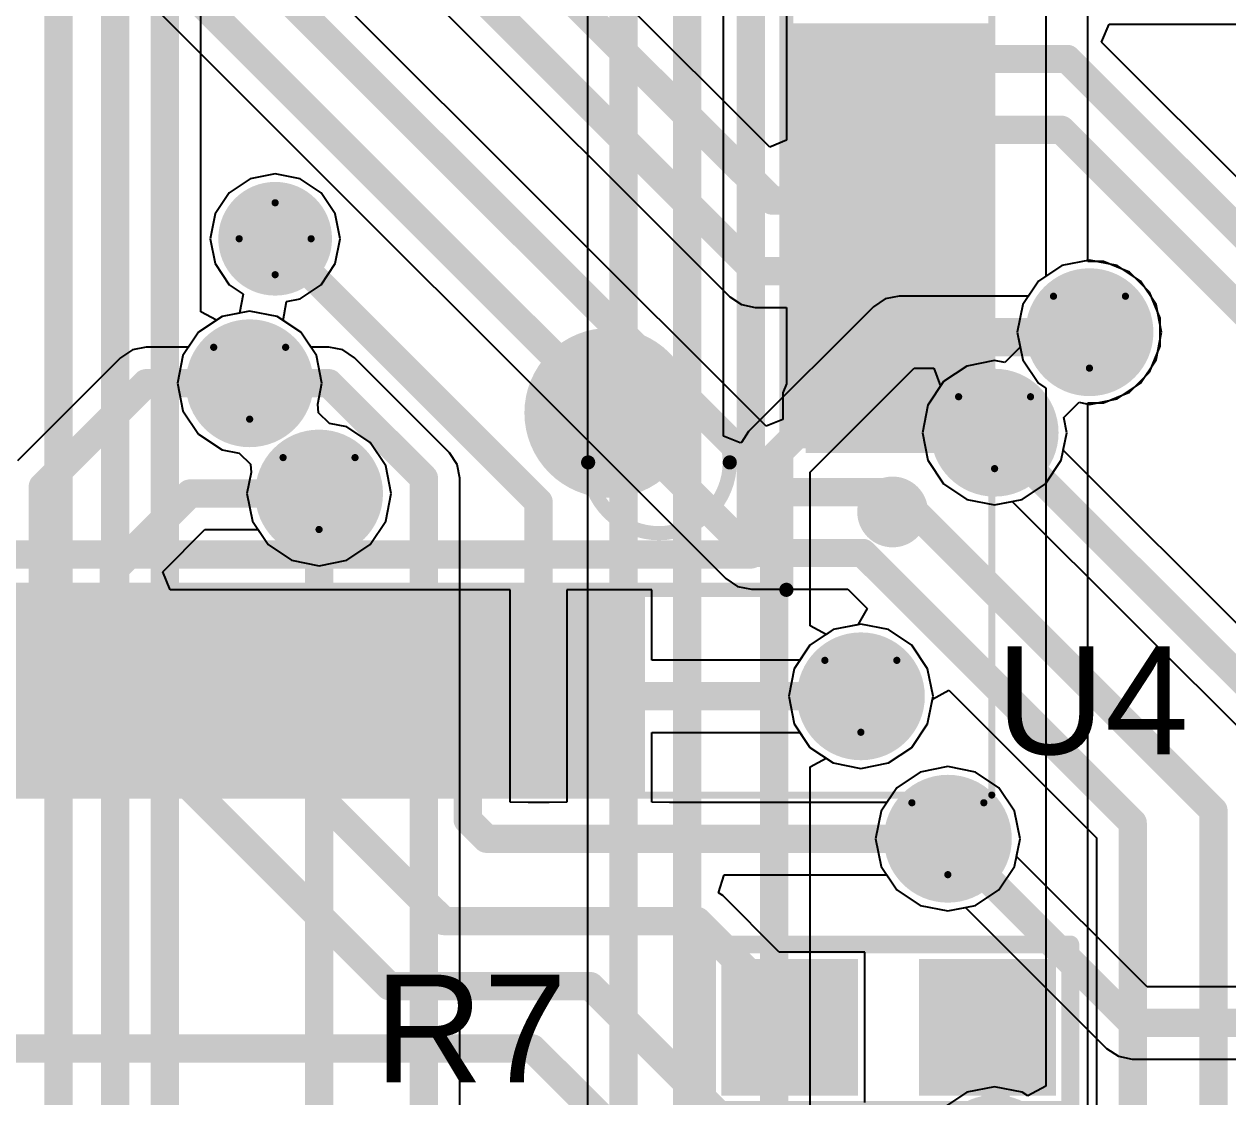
# Model space of a CAD drawing. Header units: inches. Extents: x 0 to 423, y -3 to 110.
# Drawn here: x 44.31 to 52.81, y 40.2 to 47.78 of the extents above; entities that cross this region are included whole.
import ezdxf

# ---------------------------------------------------------------- set-up
doc = ezdxf.new("R2010")
doc.units = ezdxf.units.IN
for name, color, linetype in [('Bottom Layer', 5, 'Continuous'), ('Bottom Solder', 6, 'Continuous'), ('Drill Drawing', 1, 'Continuous'), ('Mechanical 13', 56, 'Continuous'), ('Mechanical 15', 56, 'Continuous'), ('Mid Layer', 16, 'Continuous'), ('Mid Layer 2', 76, 'Continuous'), ('Top Layer', 1, 'Continuous'), ('Top Overlay', 2, 'Continuous'), ('Top Paste', 8, 'Continuous'), ('Top Solder', 216, 'Continuous'), ('Via Holes', 16, 'Continuous')]:
    doc.layers.add(name, color=color, linetype=linetype)
doc.styles.add('Arial', font='', dxfattribs={"height": 0.2})
doc.styles.get('Arial').set_extended_font_data('Arial')

# ---------------------------------------------------------------- blocks, each defined once
blk = doc.blocks.new('STM_LQFP64_V_66')
at = {"layer": 'Top Layer'}
for points in [[(-3.8999, 6.35), (-3.5999, 6.35), (-3.5999, 5.15), (-3.8999, 5.15)], [(-3.3999, 6.35), (-3.0999, 6.35), (-3.0999, 5.15), (-3.3999, 5.15)], [(-2.8999, 6.35), (-2.5999, 6.35), (-2.5999, 5.15), (-2.8999, 5.15)], [(-2.3999, 6.35), (-2.0999, 6.35), (-2.0999, 5.15), (-2.3999, 5.15)], [(-1.8999, 6.35), (-1.5999, 6.35), (-1.5999, 5.15), (-1.8999, 5.15)], [(-1.3999, 6.35), (-1.0999, 6.35), (-1.0999, 5.15), (-1.3999, 5.15)], [(-0.8999, 6.35), (-0.5999, 6.35), (-0.5999, 5.15), (-0.8999, 5.15)], [(-0.3999, 6.35), (-0.0999, 6.35), (-0.0999, 5.15), (-0.3999, 5.15)], [(0.1001, 6.35), (0.4001, 6.35), (0.4001, 5.15), (0.1001, 5.15)], [(-6.3499, 3.6), (-6.3499, 3.9), (-5.1499, 3.9), (-5.1499, 3.6)], [(-6.3499, 3.1), (-6.3499, 3.4), (-5.1499, 3.4), (-5.1499, 3.1)], [(-6.3499, 2.6), (-6.3499, 2.9), (-5.1499, 2.9), (-5.1499, 2.6)], [(-6.3499, 2.1), (-6.3499, 2.4), (-5.1499, 2.4), (-5.1499, 2.1)], [(-6.3499, 1.6), (-6.3499, 1.9), (-5.1499, 1.9), (-5.1499, 1.6)], [(-6.3499, 1.1), (-6.3499, 1.4), (-5.1499, 1.4), (-5.1499, 1.1)]]:
    blk.add_hatch(color=1, dxfattribs=at).paths.add_polyline_path(points)
at = {"layer": 'Top Paste'}
for points in [[(-3.8999, 6.35), (-3.5999, 6.35), (-3.5999, 5.15), (-3.8999, 5.15)], [(-3.3999, 6.35), (-3.0999, 6.35), (-3.0999, 5.15), (-3.3999, 5.15)], [(-2.8999, 6.35), (-2.5999, 6.35), (-2.5999, 5.15), (-2.8999, 5.15)], [(-2.3999, 6.35), (-2.0999, 6.35), (-2.0999, 5.15), (-2.3999, 5.15)], [(-1.8999, 6.35), (-1.5999, 6.35), (-1.5999, 5.15), (-1.8999, 5.15)], [(-1.3999, 6.35), (-1.0999, 6.35), (-1.0999, 5.15), (-1.3999, 5.15)], [(-0.8999, 6.35), (-0.5999, 6.35), (-0.5999, 5.15), (-0.8999, 5.15)], [(-0.3999, 6.35), (-0.0999, 6.35), (-0.0999, 5.15), (-0.3999, 5.15)], [(0.1001, 6.35), (0.4001, 6.35), (0.4001, 5.15), (0.1001, 5.15)], [(-6.3499, 3.6), (-6.3499, 3.9), (-5.1499, 3.9), (-5.1499, 3.6)], [(-6.3499, 3.1), (-6.3499, 3.4), (-5.1499, 3.4), (-5.1499, 3.1)], [(-6.3499, 2.6), (-6.3499, 2.9), (-5.1499, 2.9), (-5.1499, 2.6)], [(-6.3499, 2.1), (-6.3499, 2.4), (-5.1499, 2.4), (-5.1499, 2.1)], [(-6.3499, 1.6), (-6.3499, 1.9), (-5.1499, 1.9), (-5.1499, 1.6)], [(-6.3499, 1.1), (-6.3499, 1.4), (-5.1499, 1.4), (-5.1499, 1.1)]]:
    blk.add_hatch(color=8, dxfattribs=at).paths.add_polyline_path(points)
at = {"layer": 'Top Solder'}
for points in [[(-4.0015, 6.4516), (-3.4983, 6.4516), (-3.4983, 5.0484), (-4.0015, 5.0484)], [(-3.5015, 6.4516), (-2.9983, 6.4516), (-2.9983, 5.0484), (-3.5015, 5.0484)], [(-3.0015, 6.4516), (-2.4983, 6.4516), (-2.4983, 5.0484), (-3.0015, 5.0484)], [(-2.5015, 6.4516), (-1.9983, 6.4516), (-1.9983, 5.0484), (-2.5015, 5.0484)], [(-2.0015, 6.4516), (-1.4983, 6.4516), (-1.4983, 5.0484), (-2.0015, 5.0484)], [(-1.5015, 6.4516), (-0.9983, 6.4516), (-0.9983, 5.0484), (-1.5015, 5.0484)], [(-1.0015, 6.4516), (-0.4983, 6.4516), (-0.4983, 5.0484), (-1.0015, 5.0484)], [(-0.5015, 6.4516), (0.0017, 6.4516), (0.0017, 5.0484), (-0.5015, 5.0484)], [(-0.0015, 6.4516), (0.5017, 6.4516), (0.5017, 5.0484), (-0.0015, 5.0484)], [(-6.4515, 3.4984), (-6.4515, 4.0016), (-5.0483, 4.0016), (-5.0483, 3.4984)], [(-6.4515, 2.9984), (-6.4515, 3.5016), (-5.0483, 3.5016), (-5.0483, 2.9984)], [(-6.4515, 2.4984), (-6.4515, 3.0016), (-5.0483, 3.0016), (-5.0483, 2.4984)], [(-6.4515, 1.9984), (-6.4515, 2.5016), (-5.0483, 2.5016), (-5.0483, 1.9984)], [(-6.4515, 1.4984), (-6.4515, 2.0016), (-5.0483, 2.0016), (-5.0483, 1.4984)], [(-6.4515, 0.9984), (-6.4515, 1.5016), (-5.0483, 1.5016), (-5.0483, 0.9984)]]:
    blk.add_hatch(color=216, dxfattribs=at).paths.add_polyline_path(points)
at = {"layer": 'Mechanical 13', "const_width": 0.1}
for points in [[(-4.9999, 5), (-4.9999, -5)], [(5.0001, 5), (-4.9999, 5)]]:
    blk.add_lwpolyline(points, dxfattribs=at)
at = {"layer": 'Mechanical 13'}
for points, const_width in [([(-5.0249, 5, 1), (-4.9749, 5, 1)], 0.05), ([(-5.0249, 5, 1), (-4.9749, 5, 1)], 0.05), ([(-3.6, 4.1, 1), (-4.6, 4.1, 1)], 0.1), ([(-4.625, 4.1, 1), (-4.575, 4.1, 1)], 0.05), ([(-3.625, 4.1, 1), (-3.575, 4.1, 1)], 0.05)]:
    blk.add_lwpolyline(points, format="xyb", close=True, dxfattribs=dict(at, const_width=const_width))
at = {"layer": 'Mechanical 15', "const_width": 0.05}
for points in [[(-6.4499, 6.45), (-6.4499, -6.45)], [(6.4501, 6.45), (-6.4499, 6.45)]]:
    blk.add_lwpolyline(points, dxfattribs=at)
at = {"layer": 'Mechanical 15', "const_width": 0.025}
blk.add_lwpolyline([(-6.4624, 6.45, 1), (-6.4374, 6.45, 1)], format="xyb", close=True, dxfattribs=at)
blk.add_lwpolyline([(-6.4624, 6.45, 1), (-6.4374, 6.45, 1)], format="xyb", close=True, dxfattribs=at)
at = {"layer": 'Top Overlay', "const_width": 0.2}
for points in [[(-4.7499, 4.75), (-4.7499, -4.75)], [(4.7501, 4.75), (-4.7499, 4.75)]]:
    blk.add_lwpolyline(points, dxfattribs=at)
at = {"layer": 'Top Overlay'}
for points, const_width in [([(-4.7999, 4.75, 1), (-4.6999, 4.75, 1)], 0.1), ([(-4.7999, 4.75, 1), (-4.6999, 4.75, 1)], 0.1), ([(-5.625, 4.45, 1), (-5.875, 4.45, 1)], 0.25), ([(-5.9375, 4.45, 1), (-5.8125, 4.45, 1)], 0.125), ([(-5.6875, 4.45, 1), (-5.5625, 4.45, 1)], 0.125), ([(-3.45, 3.75, 1), (-4.05, 3.75, 1)], 0.6), ([(-4.2, 3.75, 1), (-3.9, 3.75, 1)], 0.3), ([(-3.6, 3.75, 1), (-3.3, 3.75, 1)], 0.3)]:
    blk.add_lwpolyline(points, format="xyb", close=True, dxfattribs=dict(at, const_width=const_width))
blk = doc.blocks.new('0603C_TBD_108')
at = {"layer": 'Top Layer'}
for points in [[(-0.381, 0.381), (0.381, 0.381), (0.381, -0.381), (-0.381, -0.381)], [(1.016, 0.381), (1.778, 0.381), (1.778, -0.381), (1.016, -0.381)]]:
    blk.add_hatch(color=1, dxfattribs=at).paths.add_polyline_path(points)
at = {"layer": 'Top Paste'}
for points in [[(-0.381, 0.381), (0.381, 0.381), (0.381, -0.381), (-0.381, -0.381)], [(1.016, 0.381), (1.778, 0.381), (1.778, -0.381), (1.016, -0.381)]]:
    blk.add_hatch(color=8, dxfattribs=at).paths.add_polyline_path(points)
at = {"layer": 'Top Solder'}
for points in [[(-0.4826, 0.4826), (0.4826, 0.4826), (0.4826, -0.4826), (-0.4826, -0.4826)], [(0.9144, 0.4826), (1.8796, 0.4826), (1.8796, -0.4826), (0.9144, -0.4826)]]:
    blk.add_hatch(color=216, dxfattribs=at).paths.add_polyline_path(points)
at = {"layer": 'Top Overlay', "const_width": 0.127}
for points in [[(-0.5842, 0.5842), (-0.5842, -0.5842)], [(1.9812, 0.5842), (-0.5842, 0.5842)], [(1.9812, 0.5842), (1.9812, -0.5842)], [(1.9812, -0.5842), (-0.5842, -0.5842)]]:
    blk.add_lwpolyline(points, dxfattribs=at)
at = {"layer": 'Top Overlay', "const_width": 0.0635}
for points in [[(-0.61595, 0.5842, 1), (-0.55245, 0.5842, 1)], [(-0.61595, 0.5842, 1), (-0.55245, 0.5842, 1)], [(1.94945, 0.5842, 1), (2.01295, 0.5842, 1)], [(1.94945, 0.5842, 1), (2.01295, 0.5842, 1)], [(-0.61595, -0.5842, 1), (-0.55245, -0.5842, 1)], [(-0.61595, -0.5842, 1), (-0.55245, -0.5842, 1)], [(1.94945, -0.5842, 1), (2.01295, -0.5842, 1)], [(1.94945, -0.5842, 1), (2.01295, -0.5842, 1)]]:
    blk.add_lwpolyline(points, format="xyb", close=True, dxfattribs=at)

msp = doc.modelspace()

# ---------------------------------------------------------------- hatches: boundary and pattern name
at = {"layer": 'Bottom Layer'}
h = msp.add_hatch(color=5, dxfattribs=at)
edge = h.paths.add_edge_path()
edge.add_arc((46.08, 46.26), 0.3, 0, 360)
h = msp.add_hatch(color=5, dxfattribs=at)
edge = h.paths.add_edge_path()
edge.add_arc((51.8299, 45.5999), 0.35, 0, 360)
h = msp.add_hatch(color=5, dxfattribs=at)
edge = h.paths.add_edge_path()
edge.add_arc((45.9, 45.2392), 0.35, 0, 360)
h = msp.add_hatch(color=5, dxfattribs=at)
edge = h.paths.add_edge_path()
edge.add_arc((51.16, 44.89), 0.35, 0, 360)
h = msp.add_hatch(color=5, dxfattribs=at)
edge = h.paths.add_edge_path()
edge.add_arc((46.39, 44.46), 0.35, 0, 360)
h = msp.add_hatch(color=5, dxfattribs=at)
edge = h.paths.add_edge_path()
edge.add_arc((50.2158, 43.0276), 0.35, 0, 360)
h = msp.add_hatch(color=5, dxfattribs=at)
edge = h.paths.add_edge_path()
edge.add_arc((50.83, 42.0214), 0.35, 0, 360)
at = {"layer": 'Bottom Solder'}
h = msp.add_hatch(color=6, dxfattribs=at)
edge = h.paths.add_edge_path()
edge.add_arc((46.08, 46.26), 0.4016, 0, 360)
h = msp.add_hatch(color=6, dxfattribs=at)
edge = h.paths.add_edge_path()
edge.add_arc((51.8299, 45.5999), 0.4516, 0, 360)
h = msp.add_hatch(color=6, dxfattribs=at)
edge = h.paths.add_edge_path()
edge.add_arc((45.9, 45.2392), 0.4516, 0, 360)
h = msp.add_hatch(color=6, dxfattribs=at)
edge = h.paths.add_edge_path()
edge.add_arc((51.16, 44.89), 0.4516, 0, 360)
h = msp.add_hatch(color=6, dxfattribs=at)
edge = h.paths.add_edge_path()
edge.add_arc((46.39, 44.46), 0.4516, 0, 360)
h = msp.add_hatch(color=6, dxfattribs=at)
edge = h.paths.add_edge_path()
edge.add_arc((50.2158, 43.0276), 0.4516, 0, 360)
h = msp.add_hatch(color=6, dxfattribs=at)
edge = h.paths.add_edge_path()
edge.add_arc((50.83, 42.0214), 0.4516, 0, 360)
h = msp.add_hatch(color=6, dxfattribs=at)
edge = h.paths.add_edge_path()
edge.add_arc((51.16, 39.76), 0.4516, 0, 360)
at = {"layer": 'Mid Layer'}
h = msp.add_hatch(color=16, dxfattribs=at)
edge = h.paths.add_edge_path()
edge.add_arc((46.08, 46.26), 0.3, 0, 360)
h = msp.add_hatch(color=16, dxfattribs=at)
edge = h.paths.add_edge_path()
edge.add_arc((51.8299, 45.5999), 0.35, 0, 360)
h = msp.add_hatch(color=16, dxfattribs=at)
edge = h.paths.add_edge_path()
edge.add_arc((45.9, 45.2392), 0.35, 0, 360)
h = msp.add_hatch(color=16, dxfattribs=at)
edge = h.paths.add_edge_path()
edge.add_arc((51.16, 44.89), 0.35, 0, 360)
h = msp.add_hatch(color=16, dxfattribs=at)
edge = h.paths.add_edge_path()
edge.add_arc((46.39, 44.46), 0.35, 0, 360)
h = msp.add_hatch(color=16, dxfattribs=at)
edge = h.paths.add_edge_path()
edge.add_arc((50.2158, 43.0276), 0.35, 0, 360)
h = msp.add_hatch(color=16, dxfattribs=at)
edge = h.paths.add_edge_path()
edge.add_arc((50.83, 42.0214), 0.35, 0, 360)
at = {"layer": 'Mid Layer 2'}
h = msp.add_hatch(color=76, dxfattribs=at)
edge = h.paths.add_edge_path()
edge.add_arc((46.08, 46.26), 0.3, 0, 360)
h = msp.add_hatch(color=76, dxfattribs=at)
edge = h.paths.add_edge_path()
edge.add_arc((51.8299, 45.5999), 0.35, 0, 360)
h = msp.add_hatch(color=76, dxfattribs=at)
edge = h.paths.add_edge_path()
edge.add_arc((45.9, 45.2392), 0.35, 0, 360)
h = msp.add_hatch(color=76, dxfattribs=at)
edge = h.paths.add_edge_path()
edge.add_arc((51.16, 44.89), 0.35, 0, 360)
h = msp.add_hatch(color=76, dxfattribs=at)
edge = h.paths.add_edge_path()
edge.add_arc((46.39, 44.46), 0.35, 0, 360)
h = msp.add_hatch(color=76, dxfattribs=at)
edge = h.paths.add_edge_path()
edge.add_arc((50.2158, 43.0276), 0.35, 0, 360)
h = msp.add_hatch(color=76, dxfattribs=at)
edge = h.paths.add_edge_path()
edge.add_arc((50.83, 42.0214), 0.35, 0, 360)
at = {"layer": 'Top Layer'}
h = msp.add_hatch(color=1, dxfattribs=at)
edge = h.paths.add_edge_path()
edge.add_arc((46.08, 46.26), 0.3, 0, 360)
h = msp.add_hatch(color=1, dxfattribs=at)
edge = h.paths.add_edge_path()
edge.add_arc((51.8299, 45.5999), 0.35, 0, 360)
h = msp.add_hatch(color=1, dxfattribs=at)
edge = h.paths.add_edge_path()
edge.add_arc((45.9, 45.2392), 0.35, 0, 360)
h = msp.add_hatch(color=1, dxfattribs=at)
edge = h.paths.add_edge_path()
edge.add_arc((51.16, 44.89), 0.35, 0, 360)
msp.add_hatch(color=1, dxfattribs=at).paths.add_polyline_path([(49.8262, 44.7467), (51.3583, 44.7467), (51.3583, 45.172), (49.8262, 45.172)])
h = msp.add_hatch(color=1, dxfattribs=at)
edge = h.paths.add_edge_path()
edge.add_arc((46.39, 44.46), 0.35, 0, 360)
h = msp.add_hatch(color=1, dxfattribs=at)
edge = h.paths.add_edge_path()
edge.add_arc((50.2158, 43.0276), 0.35, 0, 360)
h = msp.add_hatch(color=1, dxfattribs=at)
edge = h.paths.add_edge_path()
edge.add_arc((50.83, 42.0214), 0.35, 0, 360)
at = {"layer": 'Top Solder'}
h = msp.add_hatch(color=216, dxfattribs=at)
edge = h.paths.add_edge_path()
edge.add_arc((46.08, 46.26), 0.4016, 0, 360)
h = msp.add_hatch(color=216, dxfattribs=at)
edge = h.paths.add_edge_path()
edge.add_arc((51.8299, 45.5999), 0.4516, 0, 360)
h = msp.add_hatch(color=216, dxfattribs=at)
edge = h.paths.add_edge_path()
edge.add_arc((45.9, 45.2392), 0.4516, 0, 360)
h = msp.add_hatch(color=216, dxfattribs=at)
edge = h.paths.add_edge_path()
edge.add_arc((51.16, 44.89), 0.4516, 0, 360)
h = msp.add_hatch(color=216, dxfattribs=at)
edge = h.paths.add_edge_path()
edge.add_arc((46.39, 44.46), 0.4516, 0, 360)
h = msp.add_hatch(color=216, dxfattribs=at)
edge = h.paths.add_edge_path()
edge.add_arc((50.2158, 43.0276), 0.4516, 0, 360)
h = msp.add_hatch(color=216, dxfattribs=at)
edge = h.paths.add_edge_path()
edge.add_arc((50.83, 42.0214), 0.4516, 0, 360)
h = msp.add_hatch(color=216, dxfattribs=at)
edge = h.paths.add_edge_path()
edge.add_arc((51.16, 39.76), 0.4516, 0, 360)
at = {"layer": 'Via Holes'}
h = msp.add_hatch(color=7, dxfattribs=at)
edge = h.paths.add_edge_path()
edge.add_arc((46.08, 46.26), 0.15, 0, 360)
h = msp.add_hatch(color=7, dxfattribs=at)
edge = h.paths.add_edge_path()
edge.add_arc((51.8299, 45.5999), 0.25, 0, 360)
h = msp.add_hatch(color=7, dxfattribs=at)
edge = h.paths.add_edge_path()
edge.add_arc((45.9, 45.2392), 0.25, 0, 360)
h = msp.add_hatch(color=7, dxfattribs=at)
edge = h.paths.add_edge_path()
edge.add_arc((51.16, 44.89), 0.25, 0, 360)
h = msp.add_hatch(color=7, dxfattribs=at)
edge = h.paths.add_edge_path()
edge.add_arc((46.39, 44.46), 0.25, 0, 360)
h = msp.add_hatch(color=7, dxfattribs=at)
edge = h.paths.add_edge_path()
edge.add_arc((50.2158, 43.0276), 0.25, 0, 360)
h = msp.add_hatch(color=7, dxfattribs=at)
edge = h.paths.add_edge_path()
edge.add_arc((50.83, 42.0214), 0.25, 0, 360)

# ---------------------------------------------------------------- linework, layer by layer
at = {"layer": 'Bottom Layer'}
for p, q in [((49.2449, 44.8647), (49.2449, 51.0611)), ((45.5549, 45.7447), (45.5549, 49.8344)), ((48.2851, 49.5711), (48.2851, 32.3627)), ((51.8299, 46.1097), (51.6348, 46.0709)), ((52.025, 46.0709), (51.8299, 46.1097)), ((51.6348, 46.0709), (51.4694, 45.9604)), ((52.1904, 45.9604), (52.025, 46.0709)), ((51.4694, 45.9604), (51.3989, 45.8548)), ((52.3009, 45.795), (52.1904, 45.9604)), ((50.3885, 45.8354), (50.3058, 45.7801)), ((50.486, 45.8548), (50.3885, 45.8354)), ((51.3989, 45.8548), (50.486, 45.8548)), ((45.6669, 45.6848), (45.5549, 45.7447)), ((45.9, 45.749), (45.7049, 45.7102)), ((46.0951, 45.7102), (45.9, 45.749)), ((50.3058, 45.7801), (49.4231, 44.8975)), ((52.3397, 45.5999), (52.3009, 45.795)), ((45.7049, 45.7102), (45.6669, 45.6848)), ((46.2605, 45.5997), (46.0951, 45.7102)), ((46.331, 45.4941), (46.2605, 45.5997)), ((52.3009, 45.4048), (52.3397, 45.5999)), ((46.4593, 45.4941), (46.331, 45.4941)), ((46.5568, 45.4747), (46.4593, 45.4941)), ((46.6395, 45.4195), (46.5568, 45.4747)), ((47.3102, 44.7488), (46.6395, 45.4195)), ((52.1904, 45.2394), (52.3009, 45.4048)), ((49.8583, 44.6117), (50.5916, 45.345)), ((50.5916, 45.345), (50.7298, 45.345)), ((50.7298, 45.345), (50.7778, 45.218)), ((52.025, 45.1289), (52.1904, 45.2394)), ((50.7778, 45.218), (50.689, 45.0851)), ((50.689, 45.0851), (50.6502, 44.89)), ((51.6486, 44.9967), (51.7566, 45.1047)), ((51.7566, 45.1047), (51.8299, 45.0901)), ((51.8299, 45.0901), (52.025, 45.1289)), ((51.6698, 44.89), (51.6486, 44.9967)), ((49.4231, 44.8975), (49.3719, 44.8208)), ((50.6502, 44.89), (50.689, 44.6949)), ((51.645, 44.7655), (51.6698, 44.89)), ((49.3624, 44.8191), (49.2449, 44.8647)), ((49.3719, 44.8208), (49.3624, 44.8191)), ((47.3655, 44.6661), (47.3102, 44.7488)), ((55.1606, 41.2499), (51.645, 44.7655)), ((47.3849, 44.5685), (47.3655, 44.6661)), ((50.689, 44.6949), (50.7995, 44.5295)), ((47.3849, 31.77), (47.3849, 44.5685)), ((49.8583, 43.5248), (49.8583, 44.6117)), ((50.7995, 44.5295), (50.9649, 44.419)), ((50.9649, 44.419), (51.16, 44.3802)), ((51.16, 44.3802), (51.2845, 44.405)), ((51.2845, 44.405), (54.7255, 40.964)), ((49.9703, 43.4649), (49.8583, 43.5248)), ((50.2158, 43.5374), (50.0207, 43.4986)), ((50.4109, 43.4986), (50.2158, 43.5374)), ((50.0207, 43.4986), (49.9703, 43.4649)), ((50.5763, 43.3881), (50.4109, 43.4986)), ((50.6868, 43.2227), (50.5763, 43.3881)), ((50.7256, 43.0276), (50.6868, 43.2227)), ((50.6868, 42.8325), (50.7256, 43.0276)), ((50.5763, 42.6671), (50.6868, 42.8325)), ((49.8583, 42.5304), (49.9703, 42.5903)), ((49.9703, 42.5903), (50.0207, 42.5566)), ((50.4109, 42.5566), (50.5763, 42.6671)), ((49.8583, 37.6647), (49.8583, 42.5304)), ((50.0207, 42.5566), (50.2158, 42.5178)), ((50.2158, 42.5178), (50.4109, 42.5566)), ((50.83, 42.5312), (50.6349, 42.4924)), ((51.0251, 42.4924), (50.83, 42.5312)), ((50.6349, 42.4924), (50.4695, 42.3819)), ((51.1905, 42.3819), (51.0251, 42.4924)), ((50.4695, 42.3819), (50.359, 42.2165)), ((51.301, 42.2165), (51.1905, 42.3819)), ((50.359, 42.2165), (50.3202, 42.0214)), ((51.3398, 42.0214), (51.301, 42.2165)), ((50.3202, 42.0214), (50.359, 41.8264)), ((51.315, 41.8969), (51.3398, 42.0214)), ((50.359, 41.8264), (50.4695, 41.661)), ((52.237, 40.9749), (51.315, 41.8969)), ((50.4695, 41.661), (50.6349, 41.5505)), ((50.6349, 41.5505), (50.83, 41.5117)), ((50.83, 41.5117), (50.9545, 41.5364)), ((50.9545, 41.5364), (51.9512, 40.5398)), ((53.0789, 40.9749), (52.237, 40.9749)), ((51.9512, 40.5398), (52.0339, 40.4845)), ((52.0339, 40.4845), (52.1314, 40.4651)), ((52.1314, 40.4651), (53.0789, 40.4651))]:
    msp.add_line(p, q, dxfattribs=at)
at = {"layer": 'Bottom Layer', "const_width": 0.2}
for points in [[(48.54, 32.2571), (48.54, 56.01)], [(44.55, 33.4), (44.55, 51.87)], [(48.99, 30.0015), (48.99, 51.4)], [(44.95, 33.101), (44.95, 50.92)], [(45.3, 31.89), (45.3, 49.94)], [(49.6034, 44.7172), (50.486, 45.5999)], [(50.486, 45.5999), (51.8299, 45.5999)], [(45.9, 45.2392), (46.4593, 45.2392)], [(46.4593, 45.2392), (47.13, 44.5685)], [(51.16, 44.89), (54.9804, 41.0696)], [(49.6034, 37.5591), (49.6034, 44.7172)], [(47.13, 31.77), (47.13, 44.5685)], [(46.39, 31.92), (46.39, 44.46)], [(50.83, 42.0214), (52.1314, 40.72)], [(52.1314, 40.72), (53.5099, 40.72)]]:
    msp.add_lwpolyline(points, dxfattribs=at)
at = {"layer": 'Bottom Layer', "const_width": 0.1}
for points in [[(50.436, 45.5999, 1), (50.536, 45.5999, 1)], [(50.436, 45.5999, 1), (50.536, 45.5999, 1)], [(51.7799, 45.5999, 1), (51.8799, 45.5999, 1)], [(45.85, 45.2392, 1), (45.95, 45.2392, 1)], [(46.4093, 45.2392, 1), (46.5093, 45.2392, 1)], [(46.4093, 45.2392, 1), (46.5093, 45.2392, 1)], [(51.11, 44.89, 1), (51.21, 44.89, 1)], [(49.5534, 44.7172, 1), (49.6534, 44.7172, 1)], [(49.5534, 44.7172, 1), (49.6534, 44.7172, 1)], [(47.08, 44.5685, 1), (47.18, 44.5685, 1)], [(47.08, 44.5685, 1), (47.18, 44.5685, 1)], [(46.34, 44.46, 1), (46.44, 44.46, 1)], [(50.78, 42.0214, 1), (50.88, 42.0214, 1)], [(52.0814, 40.72, 1), (52.1814, 40.72, 1)], [(52.0814, 40.72, 1), (52.1814, 40.72, 1)]]:
    msp.add_lwpolyline(points, format="xyb", close=True, dxfattribs=at)
at = {"layer": 'Drill Drawing', "const_width": 0.0508}
for points in [[(45.826, 46.26), (46.08, 46.514)], [(46.08, 46.514), (46.334, 46.26)], [(45.826, 46.26), (46.08, 46.006)], [(46.08, 46.006), (46.334, 46.26)], [(51.5759, 45.8539), (52.0839, 45.8539)], [(51.5759, 45.8539), (51.8299, 45.3459)], [(51.8299, 45.3459), (52.0839, 45.8539)], [(45.646, 45.4932), (46.154, 45.4932)], [(45.646, 45.4932), (45.9, 44.9852)], [(45.9, 44.9852), (46.154, 45.4932)], [(50.906, 45.144), (51.414, 45.144)], [(50.906, 45.144), (51.16, 44.636)], [(51.16, 44.636), (51.414, 45.144)], [(46.136, 44.714), (46.644, 44.714)], [(46.136, 44.714), (46.39, 44.206)], [(46.39, 44.206), (46.644, 44.714)], [(49.9618, 43.2816), (50.4698, 43.2816)], [(49.9618, 43.2816), (50.2158, 42.7736)], [(50.2158, 42.7736), (50.4698, 43.2816)], [(50.576, 42.2754), (51.084, 42.2754)], [(50.576, 42.2754), (50.83, 41.7674)], [(50.83, 41.7674), (51.084, 42.2754)]]:
    msp.add_lwpolyline(points, dxfattribs=at)
at = {"layer": 'Drill Drawing', "const_width": 0.0254}
for points in [[(46.0673, 46.514, 1), (46.0927, 46.514, 1)], [(46.0673, 46.514, 1), (46.0927, 46.514, 1)], [(45.8133, 46.26, 1), (45.8387, 46.26, 1)], [(45.8133, 46.26, 1), (45.8387, 46.26, 1)], [(46.3213, 46.26, 1), (46.3467, 46.26, 1)], [(46.3213, 46.26, 1), (46.3467, 46.26, 1)], [(46.0673, 46.006, 1), (46.0927, 46.006, 1)], [(46.0673, 46.006, 1), (46.0927, 46.006, 1)], [(51.5632, 45.8539, 1), (51.5886, 45.8539, 1)], [(51.5632, 45.8539, 1), (51.5886, 45.8539, 1)], [(52.0712, 45.8539, 1), (52.0966, 45.8539, 1)], [(52.0712, 45.8539, 1), (52.0966, 45.8539, 1)], [(45.6333, 45.4932, 1), (45.6587, 45.4932, 1)], [(45.6333, 45.4932, 1), (45.6587, 45.4932, 1)], [(46.1413, 45.4932, 1), (46.1667, 45.4932, 1)], [(46.1413, 45.4932, 1), (46.1667, 45.4932, 1)], [(51.8172, 45.3459, 1), (51.8426, 45.3459, 1)], [(51.8172, 45.3459, 1), (51.8426, 45.3459, 1)], [(50.8933, 45.144, 1), (50.9187, 45.144, 1)], [(50.8933, 45.144, 1), (50.9187, 45.144, 1)], [(51.4013, 45.144, 1), (51.4267, 45.144, 1)], [(51.4013, 45.144, 1), (51.4267, 45.144, 1)], [(45.8873, 44.9852, 1), (45.9127, 44.9852, 1)], [(45.8873, 44.9852, 1), (45.9127, 44.9852, 1)], [(46.1233, 44.714, 1), (46.1487, 44.714, 1)], [(46.1233, 44.714, 1), (46.1487, 44.714, 1)], [(46.6313, 44.714, 1), (46.6567, 44.714, 1)], [(46.6313, 44.714, 1), (46.6567, 44.714, 1)], [(51.1473, 44.636, 1), (51.1727, 44.636, 1)], [(51.1473, 44.636, 1), (51.1727, 44.636, 1)], [(46.3773, 44.206, 1), (46.4027, 44.206, 1)], [(46.3773, 44.206, 1), (46.4027, 44.206, 1)], [(49.9491, 43.2816, 1), (49.9745, 43.2816, 1)], [(49.9491, 43.2816, 1), (49.9745, 43.2816, 1)], [(50.4571, 43.2816, 1), (50.4825, 43.2816, 1)], [(50.4571, 43.2816, 1), (50.4825, 43.2816, 1)], [(50.2031, 42.7736, 1), (50.2285, 42.7736, 1)], [(50.2031, 42.7736, 1), (50.2285, 42.7736, 1)], [(50.5633, 42.2754, 1), (50.5887, 42.2754, 1)], [(50.5633, 42.2754, 1), (50.5887, 42.2754, 1)], [(51.0713, 42.2754, 1), (51.0967, 42.2754, 1)], [(51.0713, 42.2754, 1), (51.0967, 42.2754, 1)], [(50.8173, 41.7674, 1), (50.8427, 41.7674, 1)], [(50.8173, 41.7674, 1), (50.8427, 41.7674, 1)]]:
    msp.add_lwpolyline(points, format="xyb", close=True, dxfattribs=at)
at = {"layer": 'Mid Layer'}
for p, q in [((51.8299, 46.1097), (51.6348, 46.0709)), ((52.025, 46.0709), (51.8299, 46.1097)), ((51.6348, 46.0709), (51.4694, 45.9604)), ((52.1904, 45.9604), (52.025, 46.0709)), ((51.4694, 45.9604), (51.3589, 45.795)), ((52.3009, 45.795), (52.1904, 45.9604)), ((45.9, 45.749), (45.7049, 45.7102)), ((46.0951, 45.7102), (45.9, 45.749)), ((51.3589, 45.795), (51.3201, 45.5999)), ((52.3397, 45.5999), (52.3009, 45.795)), ((45.7049, 45.7102), (45.5395, 45.5997)), ((46.2605, 45.5997), (46.0951, 45.7102)), ((45.5395, 45.5997), (45.429, 45.4343)), ((46.371, 45.4343), (46.2605, 45.5997)), ((51.3201, 45.5999), (51.3413, 45.4932)), ((52.3009, 45.4048), (52.3397, 45.5999)), ((51.3413, 45.4932), (51.2333, 45.3852)), ((45.429, 45.4343), (45.3902, 45.2392)), ((46.4098, 45.2392), (46.371, 45.4343)), ((51.16, 45.3998), (50.9649, 45.361)), ((51.2333, 45.3852), (51.16, 45.3998)), ((52.1904, 45.2394), (52.3009, 45.4048)), ((50.9649, 45.361), (50.7995, 45.2505)), ((45.3902, 45.2392), (45.429, 45.0442)), ((46.3804, 45.0913), (46.4098, 45.2392)), ((50.7995, 45.2505), (50.689, 45.0851)), ((52.025, 45.1289), (52.1904, 45.2394)), ((46.3852, 45.0306), (46.3804, 45.0913)), ((50.689, 45.0851), (50.6502, 44.89)), ((51.6486, 44.9967), (51.7566, 45.1047)), ((51.7566, 45.1047), (51.8299, 45.0901)), ((51.8299, 45.0901), (52.025, 45.1289)), ((45.429, 45.0442), (45.5395, 44.8788)), ((46.4642, 44.955), (46.3852, 45.0306)), ((51.6698, 44.89), (51.6486, 44.9967)), ((46.5851, 44.931), (46.4642, 44.955)), ((46.7505, 44.8205), (46.5851, 44.931)), ((50.6502, 44.89), (50.689, 44.6949)), ((51.631, 44.6949), (51.6698, 44.89)), ((45.5395, 44.8788), (45.7049, 44.7683)), ((46.861, 44.6551), (46.7505, 44.8205)), ((45.7049, 44.7683), (45.8258, 44.7442)), ((45.8258, 44.7442), (45.9048, 44.6687)), ((45.9048, 44.6687), (45.9096, 44.6079)), ((46.8998, 44.46), (46.861, 44.6551)), ((50.689, 44.6949), (50.7995, 44.5295)), ((51.5205, 44.5295), (51.631, 44.6949)), ((45.9096, 44.6079), (45.8802, 44.46)), ((45.8802, 44.46), (45.919, 44.2649)), ((46.861, 44.2649), (46.8998, 44.46)), ((50.7995, 44.5295), (50.9649, 44.419)), ((51.3551, 44.419), (51.5205, 44.5295)), ((50.9649, 44.419), (51.16, 44.3802)), ((51.16, 44.3802), (51.3551, 44.419)), ((45.919, 44.2649), (46.0295, 44.0995)), ((46.7505, 44.0995), (46.861, 44.2649)), ((46.0295, 44.0995), (46.1949, 43.989)), ((46.5851, 43.989), (46.7505, 44.0995)), ((46.1949, 43.989), (46.39, 43.9502)), ((46.39, 43.9502), (46.5851, 43.989)), ((50.2158, 43.5374), (50.0207, 43.4986)), ((50.4109, 43.4986), (50.2158, 43.5374)), ((50.0207, 43.4986), (49.8553, 43.3881)), ((50.5763, 43.3881), (50.4109, 43.4986)), ((49.8553, 43.3881), (49.7448, 43.2227)), ((50.6868, 43.2227), (50.5763, 43.3881)), ((49.7448, 43.2227), (49.706, 43.0276)), ((50.7256, 43.0276), (50.6868, 43.2227)), ((49.706, 43.0276), (49.7448, 42.8325)), ((50.6868, 42.8325), (50.7256, 43.0276)), ((49.7448, 42.8325), (49.8553, 42.6671)), ((50.5763, 42.6671), (50.6868, 42.8325)), ((49.8553, 42.6671), (50.0207, 42.5566)), ((50.4109, 42.5566), (50.5763, 42.6671)), ((50.0207, 42.5566), (50.2158, 42.5178)), ((50.2158, 42.5178), (50.4109, 42.5566)), ((50.83, 42.5312), (50.6349, 42.4924)), ((51.0251, 42.4924), (50.83, 42.5312)), ((50.6349, 42.4924), (50.4695, 42.3819)), ((51.1905, 42.3819), (51.0251, 42.4924)), ((50.4695, 42.3819), (50.359, 42.2165)), ((51.301, 42.2165), (51.1905, 42.3819)), ((50.359, 42.2165), (50.3202, 42.0214)), ((51.3398, 42.0214), (51.301, 42.2165)), ((50.3202, 42.0214), (50.359, 41.8264)), ((51.301, 41.8264), (51.3398, 42.0214)), ((50.359, 41.8264), (50.4695, 41.661)), ((51.1905, 41.661), (51.301, 41.8264)), ((50.4695, 41.661), (50.6349, 41.5505)), ((51.0251, 41.5505), (51.1905, 41.661)), ((50.6349, 41.5505), (50.83, 41.5117)), ((50.83, 41.5117), (51.0251, 41.5505))]:
    msp.add_line(p, q, dxfattribs=at)
at = {"layer": 'Mid Layer 2'}
for p, q in [((51.8188, 46.0999), (51.8188, 53.7288)), ((51.5215, 53.3832), (51.5215, 45.9952)), ((45.9044, 46.6839), (45.7556, 46.5844)), ((46.08, 46.7188), (45.9044, 46.6839)), ((46.2556, 46.6839), (46.08, 46.7188)), ((46.4044, 46.5844), (46.2556, 46.6839)), ((45.7556, 46.5844), (45.6561, 46.4356)), ((46.5039, 46.4356), (46.4044, 46.5844)), ((45.6561, 46.4356), (45.6212, 46.26)), ((46.5388, 46.26), (46.5039, 46.4356)), ((45.6212, 46.26), (45.6561, 46.0844)), ((46.5039, 46.0844), (46.5388, 46.26)), ((45.6561, 46.0844), (45.7556, 45.9356)), ((46.4044, 45.9356), (46.5039, 46.0844)), ((51.9294, 46.0999), (51.8188, 46.0999)), ((52.1131, 46.0238), (51.9294, 46.0999)), ((51.5215, 45.9952), (51.4694, 45.9604)), ((52.2538, 45.8831), (52.1131, 46.0238)), ((45.7556, 45.9356), (45.8545, 45.8695)), ((46.2556, 45.8361), (46.4044, 45.9356)), ((51.4694, 45.9604), (51.3589, 45.795)), ((45.8545, 45.8695), (45.8277, 45.7347)), ((46.1596, 45.817), (46.2556, 45.8361)), ((52.3299, 45.6994), (52.2538, 45.8831)), ((45.8277, 45.7347), (45.7049, 45.7102)), ((46.1361, 45.6828), (46.1596, 45.817)), ((51.3589, 45.795), (51.3201, 45.5999)), ((45.7049, 45.7102), (45.5395, 45.5997)), ((46.2605, 45.5997), (46.1361, 45.6828)), ((52.3299, 45.5005), (52.3299, 45.6994)), ((45.5395, 45.5997), (45.429, 45.4343)), ((46.371, 45.4343), (46.2605, 45.5997)), ((51.3201, 45.5999), (51.3589, 45.4048)), ((52.2538, 45.3167), (52.3299, 45.5005)), ((45.429, 45.4343), (45.3902, 45.2392)), ((46.4098, 45.2392), (46.371, 45.4343)), ((51.3589, 45.4048), (51.4694, 45.2394)), ((52.1131, 45.176), (52.2538, 45.3167)), ((45.3902, 45.2392), (45.429, 45.0442)), ((46.3804, 45.0913), (46.4098, 45.2392)), ((51.4694, 45.2394), (51.5215, 45.2046)), ((51.5215, 45.2046), (51.5215, 40.2725)), ((51.9294, 45.0999), (52.1131, 45.176)), ((46.3852, 45.0306), (46.3804, 45.0913)), ((51.8188, 37.9161), (51.8188, 45.0999)), ((51.8188, 45.0999), (51.9294, 45.0999)), ((45.429, 45.0442), (45.5395, 44.8788)), ((46.4642, 44.955), (46.3852, 45.0306)), ((46.5851, 44.931), (46.4642, 44.955)), ((46.7505, 44.8205), (46.5851, 44.931)), ((45.5395, 44.8788), (45.7049, 44.7683)), ((46.861, 44.6551), (46.7505, 44.8205)), ((45.7049, 44.7683), (45.8258, 44.7442)), ((45.8258, 44.7442), (45.9048, 44.6687)), ((45.9048, 44.6687), (45.9096, 44.6079)), ((46.8998, 44.46), (46.861, 44.6551)), ((45.9096, 44.6079), (45.8802, 44.46)), ((45.8802, 44.46), (45.919, 44.2649)), ((46.861, 44.2649), (46.8998, 44.46)), ((45.919, 44.2649), (46.0295, 44.0995)), ((46.7505, 44.0995), (46.861, 44.2649)), ((46.0295, 44.0995), (46.1949, 43.989)), ((46.5851, 43.989), (46.7505, 44.0995)), ((46.1949, 43.989), (46.39, 43.9502)), ((46.39, 43.9502), (46.5851, 43.989)), ((50.83, 42.5312), (50.6349, 42.4924)), ((51.0251, 42.4924), (50.83, 42.5312)), ((50.6349, 42.4924), (50.4695, 42.3819)), ((51.1905, 42.3819), (51.0251, 42.4924)), ((50.4695, 42.3819), (50.359, 42.2165)), ((51.301, 42.2165), (51.1905, 42.3819)), ((50.359, 42.2165), (50.3202, 42.0214)), ((51.3398, 42.0214), (51.301, 42.2165)), ((50.3202, 42.0214), (50.359, 41.8264)), ((51.301, 41.8264), (51.3398, 42.0214)), ((50.359, 41.8264), (50.4695, 41.661)), ((51.1905, 41.661), (51.301, 41.8264)), ((50.4695, 41.661), (50.6349, 41.5505)), ((51.0251, 41.5505), (51.1905, 41.661)), ((50.6349, 41.5505), (50.83, 41.5117)), ((50.83, 41.5117), (51.0251, 41.5505)), ((50.9649, 40.231), (50.7995, 40.1205)), ((51.16, 40.2698), (50.9649, 40.231)), ((51.3551, 40.231), (51.16, 40.2698)), ((51.3945, 40.2047), (51.3551, 40.231)), ((51.5215, 40.2725), (51.3945, 40.2047))]:
    msp.add_line(p, q, dxfattribs=at)
at = {"layer": 'Top Layer'}
for p, q in [((49.5465, 44.9354), (43.9034, 50.5786)), ((44.3474, 48.7751), (49.2628, 43.8598)), ((49.5726, 46.9079), (48.1949, 48.2856)), ((49.6899, 48.23), (49.6899, 46.9565)), ((47.1598, 47.9798), (49.2898, 45.8498)), ((51.9154, 47.6481), (51.968, 47.7751)), ((51.968, 47.7751), (53.6251, 47.7751)), ((54.1425, 45.421), (51.9154, 47.6481)), ((49.6899, 46.9565), (49.5726, 46.9079)), ((49.2898, 45.8498), (49.3725, 45.7945)), ((45.9, 45.749), (45.7049, 45.7102)), ((46.0951, 45.7102), (45.9, 45.749)), ((49.3725, 45.7945), (49.47, 45.7751)), ((49.47, 45.7751), (49.6899, 45.7751)), ((49.6899, 45.7751), (49.6899, 45.2349)), ((45.7049, 45.7102), (45.5395, 45.5997)), ((46.2605, 45.5997), (46.0951, 45.7102)), ((45.5395, 45.5997), (45.469, 45.4941)), ((46.371, 45.4343), (46.2605, 45.5997)), ((45.1692, 45.4941), (45.0717, 45.4747)), ((45.469, 45.4941), (45.1692, 45.4941)), ((44.989, 45.4195), (44.2597, 44.6901)), ((45.0717, 45.4747), (44.989, 45.4195)), ((46.4098, 45.2392), (46.371, 45.4343)), ((46.3804, 45.0913), (46.4098, 45.2392)), ((49.6899, 45.2349), (49.6638, 45.172)), ((49.6638, 45.172), (49.6638, 44.984)), ((46.3852, 45.0306), (46.3804, 45.0913)), ((46.4642, 44.955), (46.3852, 45.0306)), ((49.6638, 44.984), (49.5465, 44.9354)), ((46.5851, 44.931), (46.4642, 44.955)), ((46.7505, 44.8205), (46.5851, 44.931)), ((46.861, 44.6551), (46.7505, 44.8205)), ((46.8998, 44.46), (46.861, 44.6551)), ((46.861, 44.2649), (46.8998, 44.46)), ((45.2859, 43.907), (45.584, 44.2051)), ((45.584, 44.2051), (45.959, 44.2051)), ((45.959, 44.2051), (46.0295, 44.0995)), ((46.7505, 44.0995), (46.861, 44.2649)), ((46.0295, 44.0995), (46.1949, 43.989)), ((46.5851, 43.989), (46.7505, 44.0995)), ((46.1949, 43.989), (46.39, 43.9502)), ((46.39, 43.9502), (46.5851, 43.989)), ((45.3385, 43.78), (45.2859, 43.907)), ((47.7399, 43.78), (45.3385, 43.78)), ((47.7399, 42.28), (47.7399, 43.78)), ((48.7399, 43.78), (48.1399, 43.78)), ((48.1399, 43.78), (48.1399, 42.28)), ((48.7399, 43.2825), (48.7399, 43.78)), ((49.2628, 43.8598), (49.3454, 43.8045)), ((49.3454, 43.8045), (49.443, 43.7851)), ((49.443, 43.7851), (50.123, 43.7851)), ((50.123, 43.7851), (50.2599, 43.6483)), ((50.2599, 43.6483), (50.1952, 43.5333)), ((50.1952, 43.5333), (50.0207, 43.4986)), ((50.0207, 43.4986), (49.8553, 43.3881)), ((49.8553, 43.3881), (49.7848, 43.2825)), ((49.7848, 43.2825), (48.7399, 43.2825)), ((50.7215, 43.007), (50.8365, 43.0717)), ((50.8365, 43.0717), (51.8802, 42.0279)), ((50.6868, 42.8325), (50.7215, 43.007)), ((48.7399, 42.28), (48.7399, 42.7727)), ((48.7399, 42.7727), (49.7848, 42.7727)), ((49.7848, 42.7727), (49.8553, 42.6671)), ((50.5763, 42.6671), (50.6868, 42.8325)), ((49.8553, 42.6671), (50.0207, 42.5566)), ((50.4109, 42.5566), (50.5763, 42.6671)), ((50.0207, 42.5566), (50.2158, 42.5178)), ((50.2158, 42.5178), (50.4109, 42.5566)), ((50.83, 42.5312), (50.6349, 42.4924)), ((51.0251, 42.4924), (50.83, 42.5312)), ((50.6349, 42.4924), (50.4695, 42.3819)), ((51.1905, 42.3819), (51.0251, 42.4924)), ((50.4695, 42.3819), (50.399, 42.2763)), ((51.301, 42.2165), (51.1905, 42.3819)), ((47.8654, 42.2763), (47.7399, 42.28)), ((48.0144, 42.2763), (47.8654, 42.2763)), ((48.1399, 42.28), (48.0144, 42.2763)), ((48.8654, 42.2763), (48.7399, 42.28)), ((50.399, 42.2763), (48.8654, 42.2763)), ((51.3398, 42.0214), (51.301, 42.2165)), ((51.301, 41.8264), (51.3398, 42.0214)), ((51.8802, 42.0279), (51.8802, 37.0963)), ((51.1905, 41.661), (51.301, 41.8264)), ((49.2113, 41.6396), (49.2499, 41.7666)), ((49.2499, 41.7666), (50.399, 41.7666)), ((50.399, 41.7666), (50.4695, 41.661)), ((50.4695, 41.661), (50.6349, 41.5505)), ((51.0251, 41.5505), (51.1905, 41.661)), ((49.2402, 41.6202), (49.2113, 41.6396)), ((49.6395, 41.221), (49.2402, 41.6202)), ((50.6349, 41.5505), (50.83, 41.5117)), ((50.83, 41.5117), (51.0251, 41.5505)), ((50.244, 41.221), (49.6395, 41.221)), ((50.244, 40.159), (50.244, 41.221))]:
    msp.add_line(p, q, dxfattribs=at)
at = {"layer": 'Top Layer', "const_width": 0.2}
for points in [[(41.5915, 52.53), (49.6515, 44.47)], [(44.453, 49.03), (49.443, 44.04)], [(47.34, 48.16), (49.47, 46.03)], [(47.94, 48.18), (49.59, 46.53)], [(50.4399, 47.53), (51.673, 47.53)], [(51.673, 47.53), (54.313, 44.89)], [(50.4399, 47.03), (51.63, 47.03)], [(51.63, 47.03), (53.5099, 45.1501)], [(49.59, 46.53), (50.4399, 46.53)], [(46.08, 46.26), (47.9399, 44.4001)], [(49.47, 46.03), (50.4399, 46.03)], [(51.76, 45.53), (51.8299, 45.5999)], [(50.4399, 45.53), (51.76, 45.53)], [(44.4399, 44.5099), (45.1692, 45.2392)], [(45.1692, 45.2392), (45.9, 45.2392)], [(50.4399, 45.03), (50.8847, 45.03)], [(50.8847, 45.03), (50.929, 44.9857)], [(50.929, 44.9857), (51.0643, 44.9857)], [(51.0643, 44.9857), (51.16, 44.89)], [(44.4399, 43.03), (44.4399, 44.5099)], [(44.9399, 43.9214), (45.4785, 44.46)], [(45.4785, 44.46), (46.39, 44.46)], [(49.6515, 44.47), (50.4555, 44.47)], [(50.4555, 44.47), (52.7051, 42.2204)], [(47.9399, 43.03), (47.9399, 44.4001)], [(49.443, 44.04), (50.2286, 44.04)], [(50.2286, 44.04), (52.1351, 42.1335)], [(44.9399, 43.03), (44.9399, 43.9214)], [(45.4399, 43.03), (45.4899, 42.98)], [(46.4399, 42.2701), (46.4399, 43.03)], [(47.4399, 42.1541), (47.4399, 43.03)], [(48.4399, 43.03), (48.4423, 43.0276)], [(48.4423, 43.0276), (50.2158, 43.0276)], [(45.4899, 42.3764), (45.4899, 42.98)], [(45.4899, 42.3764), (46.8863, 40.98)], [(46.4399, 42.2701), (47.27, 41.44)], [(47.4399, 42.1541), (47.5726, 42.0214)], [(52.7051, 17.2451), (52.7051, 42.2204)], [(52.1351, 17.4251), (52.1351, 42.1335)], [(47.5726, 42.0214), (50.83, 42.0214)], [(47.27, 41.44), (49.06, 41.44)], [(49.06, 41.44), (49.77, 40.73)], [(46.8863, 40.98), (48.305, 40.98)], [(48.305, 40.98), (50.9275, 38.3575)], [(51.167, 39.827), (51.167, 40.73)], [(43.85, 40.54), (47.8964, 40.54)], [(47.8964, 40.54), (51.6351, 36.8014)]]:
    msp.add_lwpolyline(points, dxfattribs=at)
at = {"layer": 'Top Layer', "const_width": 0.1}
for points in [[(50.3899, 47.53, 1), (50.4899, 47.53, 1)], [(51.623, 47.53, 1), (51.723, 47.53, 1)], [(51.623, 47.53, 1), (51.723, 47.53, 1)], [(50.3899, 47.03, 1), (50.4899, 47.03, 1)], [(51.58, 47.03, 1), (51.68, 47.03, 1)], [(51.58, 47.03, 1), (51.68, 47.03, 1)], [(49.54, 46.53, 1), (49.64, 46.53, 1)], [(49.54, 46.53, 1), (49.64, 46.53, 1)], [(50.3899, 46.53, 1), (50.4899, 46.53, 1)], [(46.03, 46.26, 1), (46.13, 46.26, 1)], [(49.42, 46.03, 1), (49.52, 46.03, 1)], [(49.42, 46.03, 1), (49.52, 46.03, 1)], [(50.3899, 46.03, 1), (50.4899, 46.03, 1)], [(51.7799, 45.5999, 1), (51.8799, 45.5999, 1)], [(50.3899, 45.53, 1), (50.4899, 45.53, 1)], [(51.71, 45.53, 1), (51.81, 45.53, 1)], [(51.71, 45.53, 1), (51.81, 45.53, 1)], [(45.1192, 45.2392, 1), (45.2192, 45.2392, 1)], [(45.1192, 45.2392, 1), (45.2192, 45.2392, 1)], [(45.85, 45.2392, 1), (45.95, 45.2392, 1)], [(50.3899, 45.03, 1), (50.4899, 45.03, 1)], [(50.8347, 45.03, 1), (50.9347, 45.03, 1)], [(50.8347, 45.03, 1), (50.9347, 45.03, 1)], [(50.879, 44.9857, 1), (50.979, 44.9857, 1)], [(50.879, 44.9857, 1), (50.979, 44.9857, 1)], [(51.0143, 44.9857, 1), (51.1143, 44.9857, 1)], [(51.0143, 44.9857, 1), (51.1143, 44.9857, 1)], [(51.11, 44.89, 1), (51.21, 44.89, 1)], [(44.3899, 44.5099, 1), (44.4899, 44.5099, 1)], [(44.3899, 44.5099, 1), (44.4899, 44.5099, 1)], [(45.4285, 44.46, 1), (45.5285, 44.46, 1)], [(45.4285, 44.46, 1), (45.5285, 44.46, 1)], [(46.34, 44.46, 1), (46.44, 44.46, 1)], [(49.6015, 44.47, 1), (49.7015, 44.47, 1)], [(49.6015, 44.47, 1), (49.7015, 44.47, 1)], [(50.4055, 44.47, 1), (50.5055, 44.47, 1)], [(50.4055, 44.47, 1), (50.5055, 44.47, 1)], [(47.8899, 44.4001, 1), (47.9899, 44.4001, 1)], [(47.8899, 44.4001, 1), (47.9899, 44.4001, 1)], [(49.393, 44.04, 1), (49.493, 44.04, 1)], [(49.393, 44.04, 1), (49.493, 44.04, 1)], [(50.1786, 44.04, 1), (50.2786, 44.04, 1)], [(50.1786, 44.04, 1), (50.2786, 44.04, 1)], [(44.8899, 43.9214, 1), (44.9899, 43.9214, 1)], [(44.8899, 43.9214, 1), (44.9899, 43.9214, 1)], [(44.3899, 43.03, 1), (44.4899, 43.03, 1)], [(44.8899, 43.03, 1), (44.9899, 43.03, 1)], [(45.3899, 43.03, 1), (45.4899, 43.03, 1)], [(46.3899, 43.03, 1), (46.4899, 43.03, 1)], [(47.3899, 43.03, 1), (47.4899, 43.03, 1)], [(47.8899, 43.03, 1), (47.9899, 43.03, 1)], [(48.3899, 43.03, 1), (48.4899, 43.03, 1)], [(48.3923, 43.0276, 1), (48.4923, 43.0276, 1)], [(48.3923, 43.0276, 1), (48.4923, 43.0276, 1)], [(50.1658, 43.0276, 1), (50.2658, 43.0276, 1)], [(45.4399, 42.98, 1), (45.5399, 42.98, 1)], [(45.4399, 42.98, 1), (45.5399, 42.98, 1)], [(45.4399, 42.3764, 1), (45.5399, 42.3764, 1)], [(45.4399, 42.3764, 1), (45.5399, 42.3764, 1)], [(46.3899, 42.2701, 1), (46.4899, 42.2701, 1)], [(46.3899, 42.2701, 1), (46.4899, 42.2701, 1)], [(47.3899, 42.1541, 1), (47.4899, 42.1541, 1)], [(47.3899, 42.1541, 1), (47.4899, 42.1541, 1)], [(52.6551, 42.2204, 1), (52.7551, 42.2204, 1)], [(52.6551, 42.2204, 1), (52.7551, 42.2204, 1)], [(52.0851, 42.1335, 1), (52.1851, 42.1335, 1)], [(52.0851, 42.1335, 1), (52.1851, 42.1335, 1)], [(47.5226, 42.0214, 1), (47.6226, 42.0214, 1)], [(47.5226, 42.0214, 1), (47.6226, 42.0214, 1)], [(50.78, 42.0214, 1), (50.88, 42.0214, 1)], [(47.22, 41.44, 1), (47.32, 41.44, 1)], [(47.22, 41.44, 1), (47.32, 41.44, 1)], [(49.01, 41.44, 1), (49.11, 41.44, 1)], [(49.01, 41.44, 1), (49.11, 41.44, 1)], [(46.8363, 40.98, 1), (46.9363, 40.98, 1)], [(46.8363, 40.98, 1), (46.9363, 40.98, 1)], [(48.255, 40.98, 1), (48.355, 40.98, 1)], [(48.255, 40.98, 1), (48.355, 40.98, 1)], [(49.72, 40.73, 1), (49.82, 40.73, 1)], [(51.117, 40.73, 1), (51.217, 40.73, 1)], [(47.8464, 40.54, 1), (47.9464, 40.54, 1)], [(47.8464, 40.54, 1), (47.9464, 40.54, 1)]]:
    msp.add_lwpolyline(points, format="xyb", close=True, dxfattribs=at)

# ---------------------------------------------------------------- block references
at = {"rotation": 180}
for name, p in [('STM_LQFP64_V_66', (44.69, 48.78)), ('0603C_TBD_108', (51.11, 40.69))]:
    msp.add_blockref(name, p, dxfattribs=at)

# ---------------------------------------------------------------- texts
at = {"layer": 'Top Overlay', "style": 'Arial'}
for s, p in [('U4', (51.17, 42.6185)), ('R7', (46.78, 40.3))]:
    msp.add_text(s, height=0.762, dxfattribs=at).set_placement(p)

doc.saveas('drawing.dxf')
